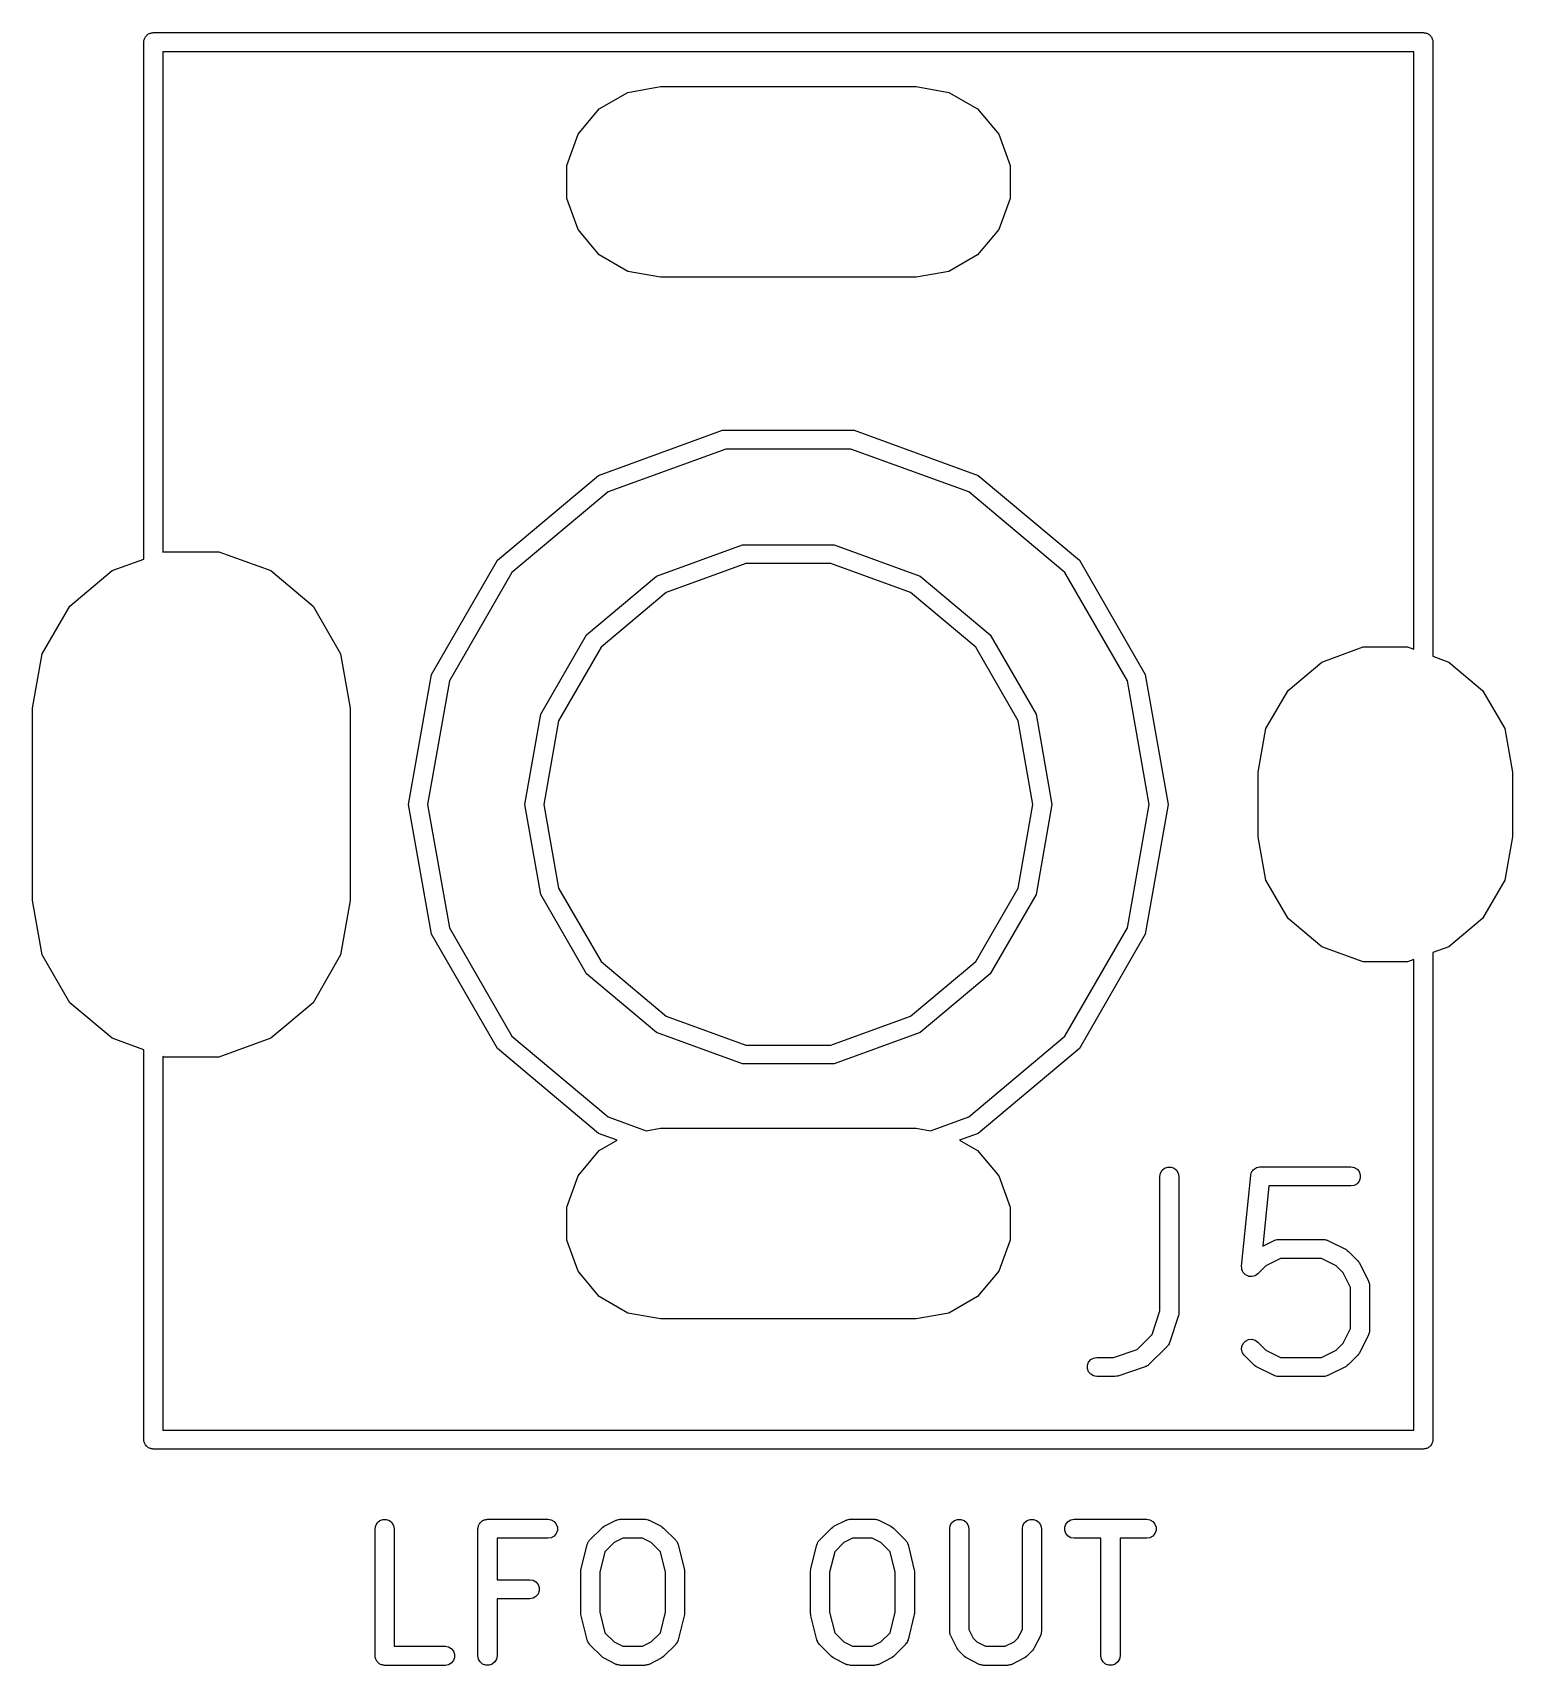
# Model space of a CAD drawing. Extents: x 59 to 126, y -132 to -24.
# Drawn here: x 111.05 to 122.7, y -84.78 to -71.92 of the extents above; entities that cross this region are included whole.
import ezdxf

# ---------------------------------------------------------------- set-up
doc = ezdxf.new("R2010")
doc.units = 0
doc.header["$MEASUREMENT"] = 0
doc.layers.add('BLACK', color=7, linetype='CONTINUOUS')

msp = doc.modelspace()

# ---------------------------------------------------------------- linework, layer by layer
at = {"layer": 'Black'}
for p, q in [((111.93, -71.9743), (111.933, -71.9687)), ((111.933, -71.9687), (111.935, -71.9625)), ((111.935, -71.9625), (111.939, -71.9575)), ((111.939, -71.9575), (111.943, -71.9518)), ((111.943, -71.9518), (111.948, -71.9476)), ((111.948, -71.9476), (111.952, -71.9425)), ((111.952, -71.9425), (111.957, -71.9393)), ((111.957, -71.9393), (111.962, -71.935)), ((111.962, -71.935), (111.969, -71.9328)), ((111.969, -71.9328), (111.974, -71.9295)), ((111.974, -71.9295), (111.981, -71.9284)), ((111.981, -71.9284), (111.987, -71.9261)), ((111.987, -71.9261), (111.994, -71.9261)), ((111.994, -71.9261), (112, -71.925)), ((112, -71.925), (122, -71.925)), ((122, -71.925), (122.006, -71.9261)), ((122.006, -71.9261), (122.013, -71.9261)), ((122.013, -71.9261), (122.019, -71.9284)), ((122.019, -71.9284), (122.026, -71.9295)), ((122.026, -71.9295), (122.031, -71.9328)), ((122.031, -71.9328), (122.037, -71.935)), ((122.037, -71.935), (122.043, -71.9393)), ((122.043, -71.9393), (122.048, -71.9425)), ((122.048, -71.9425), (122.052, -71.9476)), ((122.052, -71.9476), (122.057, -71.9518)), ((122.057, -71.9518), (122.061, -71.9575)), ((122.061, -71.9575), (122.065, -71.9625)), ((122.065, -71.9625), (122.067, -71.9687)), ((122.067, -71.9687), (122.07, -71.9743)), ((111.925, -72), (111.926, -71.9935)), ((111.925, -76.0688), (111.925, -72)), ((111.926, -71.987), (111.928, -71.9808)), ((111.926, -71.9935), (111.926, -71.987)), ((111.928, -71.9808), (111.93, -71.9743)), ((112.075, -72.075), (112.075, -76.0142)), ((121.925, -72.075), (112.075, -72.075)), ((121.925, -76.7791), (121.925, -72.075)), ((122.07, -71.9743), (122.072, -71.9808)), ((122.072, -71.9808), (122.074, -71.987)), ((122.074, -71.987), (122.074, -71.9935)), ((122.074, -71.9935), (122.075, -72)), ((122.075, -72), (122.075, -76.8337)), ((115.737, -72.3952), (115.993, -72.35)), ((115.993, -72.35), (118.007, -72.35)), ((118.007, -72.35), (118.263, -72.3952)), ((115.511, -72.5255), (115.737, -72.3952)), ((118.263, -72.3952), (118.489, -72.5255)), ((115.344, -72.725), (115.511, -72.5255)), ((118.489, -72.5255), (118.656, -72.725)), ((115.255, -72.9698), (115.344, -72.725)), ((118.656, -72.725), (118.745, -72.9698)), ((115.255, -73.2302), (115.255, -72.9698)), ((118.745, -72.9698), (118.745, -73.2302)), ((115.344, -73.475), (115.255, -73.2302)), ((118.745, -73.2302), (118.656, -73.475)), ((115.511, -73.6745), (115.344, -73.475)), ((118.656, -73.475), (118.489, -73.6745)), ((115.737, -73.8048), (115.511, -73.6745)), ((118.489, -73.6745), (118.263, -73.8048)), ((115.993, -73.85), (115.737, -73.8048)), ((118.007, -73.85), (115.993, -73.85)), ((118.263, -73.8048), (118.007, -73.85)), ((115.505, -75.4102), (116.481, -75.055)), ((116.481, -75.055), (117.519, -75.055)), ((117.519, -75.055), (118.495, -75.4102)), ((116.507, -75.2027), (115.58, -75.5401)), ((117.493, -75.2027), (116.507, -75.2027)), ((118.42, -75.5401), (117.493, -75.2027)), ((114.709, -76.0778), (115.505, -75.4102)), ((118.495, -75.4102), (119.291, -76.0778)), ((115.58, -75.5401), (114.824, -76.1742)), ((119.176, -76.1742), (118.42, -75.5401)), ((115.962, -76.203), (116.64, -75.9565)), ((116.64, -75.9565), (117.36, -75.9565)), ((117.36, -75.9565), (118.037, -76.203)), ((111.675, -76.1598), (111.925, -76.0688)), ((112.075, -76.0142), (112.083, -76.0113)), ((112.083, -76.0113), (112.517, -76.0113)), ((112.517, -76.0113), (112.925, -76.1598)), ((114.19, -76.9772), (114.709, -76.0778)), ((119.291, -76.0778), (119.81, -76.9772)), ((111.342, -76.4389), (111.675, -76.1598)), ((112.925, -76.1598), (113.258, -76.4389)), ((114.824, -76.1742), (114.331, -77.0285)), ((115.41, -76.6662), (115.962, -76.203)), ((116.666, -76.1042), (116.037, -76.3329)), ((117.334, -76.1042), (116.666, -76.1042)), ((117.962, -76.3329), (117.334, -76.1042)), ((118.037, -76.203), (118.59, -76.6662)), ((119.669, -77.0285), (119.176, -76.1742)), ((116.037, -76.3329), (115.525, -76.7626)), ((118.475, -76.7626), (117.962, -76.3329)), ((111.125, -76.8148), (111.342, -76.4389)), ((113.258, -76.4389), (113.475, -76.8148)), ((115.05, -77.2903), (115.41, -76.6662)), ((118.59, -76.6662), (118.95, -77.2903)), ((111.05, -77.2424), (111.125, -76.8148)), ((113.475, -76.8148), (113.55, -77.2424)), ((115.525, -76.7626), (115.191, -77.3416)), ((118.809, -77.3416), (118.475, -76.7626)), ((121.2, -76.8792), (121.526, -76.7604)), ((121.526, -76.7604), (121.874, -76.7604)), ((121.874, -76.7604), (121.925, -76.7791)), ((122.075, -76.8337), (122.2, -76.8792)), ((114.01, -78), (114.19, -76.9772)), ((119.81, -76.9772), (119.99, -78)), ((120.934, -77.1024), (121.2, -76.8792)), ((122.2, -76.8792), (122.466, -77.1024)), ((114.331, -77.0285), (114.16, -78)), ((119.84, -78), (119.669, -77.0285)), ((120.76, -77.4032), (120.934, -77.1024)), ((122.466, -77.1024), (122.64, -77.4032)), ((111.05, -78.7576), (111.05, -77.2424)), ((113.55, -77.2424), (113.55, -78.7576)), ((114.925, -78), (115.05, -77.2903)), ((115.191, -77.3416), (115.075, -78)), ((118.925, -78), (118.809, -77.3416)), ((118.95, -77.2903), (119.075, -78)), ((120.7, -77.7452), (120.76, -77.4032)), ((122.64, -77.4032), (122.7, -77.7452)), ((120.7, -78.2548), (120.7, -77.7452)), ((122.7, -77.7452), (122.7, -78.2548)), ((114.19, -79.0228), (114.01, -78)), ((114.16, -78), (114.331, -78.9715)), ((115.05, -78.7097), (114.925, -78)), ((115.075, -78), (115.191, -78.6584)), ((118.809, -78.6584), (118.925, -78)), ((119.075, -78), (118.95, -78.7097)), ((119.669, -78.9715), (119.84, -78)), ((119.99, -78), (119.81, -79.0228)), ((120.76, -78.5968), (120.7, -78.2548)), ((122.7, -78.2548), (122.64, -78.5968)), ((120.934, -78.8976), (120.76, -78.5968)), ((122.64, -78.5968), (122.466, -78.8976)), ((111.125, -79.1852), (111.05, -78.7576)), ((113.55, -78.7576), (113.475, -79.1852)), ((115.41, -79.3338), (115.05, -78.7097)), ((115.191, -78.6584), (115.525, -79.2374)), ((118.475, -79.2374), (118.809, -78.6584)), ((118.95, -78.7097), (118.59, -79.3338)), ((121.2, -79.1208), (120.934, -78.8976)), ((122.466, -78.8976), (122.2, -79.1208)), ((114.709, -79.9222), (114.19, -79.0228)), ((114.331, -78.9715), (114.824, -79.8258)), ((119.176, -79.8258), (119.669, -78.9715)), ((119.81, -79.0228), (119.291, -79.9222)), ((121.526, -79.2396), (121.2, -79.1208)), ((122.2, -79.1208), (122.075, -79.1663)), ((122.075, -79.1663), (122.075, -83)), ((111.342, -79.5611), (111.125, -79.1852)), ((113.475, -79.1852), (113.258, -79.5611)), ((115.525, -79.2374), (116.037, -79.6671)), ((117.962, -79.6671), (118.475, -79.2374)), ((121.874, -79.2396), (121.526, -79.2396)), ((121.925, -79.2209), (121.874, -79.2396)), ((121.925, -82.925), (121.925, -79.2209)), ((115.962, -79.797), (115.41, -79.3338)), ((118.59, -79.3338), (118.037, -79.797)), ((111.675, -79.8402), (111.342, -79.5611)), ((113.258, -79.5611), (112.925, -79.8402)), ((116.037, -79.6671), (116.666, -79.8958)), ((117.334, -79.8958), (117.962, -79.6671)), ((116.64, -80.0435), (115.962, -79.797)), ((118.037, -79.797), (117.36, -80.0435)), ((111.925, -79.9312), (111.675, -79.8402)), ((111.925, -83), (111.925, -79.9312)), ((112.925, -79.8402), (112.517, -79.9886)), ((115.505, -80.5898), (114.709, -79.9222)), ((114.824, -79.8258), (115.58, -80.4599)), ((116.666, -79.8958), (117.334, -79.8958)), ((118.42, -80.4599), (119.176, -79.8258)), ((119.291, -79.9222), (118.495, -80.5898)), ((112.083, -79.9886), (112.075, -79.9858)), ((112.075, -79.9858), (112.075, -82.925)), ((112.517, -79.9886), (112.083, -79.9886)), ((117.36, -80.0435), (116.64, -80.0435)), ((115.58, -80.4599), (115.881, -80.5697)), ((115.881, -80.5697), (115.993, -80.55)), ((115.993, -80.55), (118.007, -80.55)), ((118.007, -80.55), (118.119, -80.5697)), ((118.119, -80.5697), (118.42, -80.4599)), ((115.653, -80.6437), (115.505, -80.5898)), ((115.511, -80.7255), (115.653, -80.6437)), ((118.495, -80.5898), (118.347, -80.6437)), ((118.347, -80.6437), (118.489, -80.7255)), ((115.344, -80.925), (115.511, -80.7255)), ((118.489, -80.7255), (118.656, -80.925)), ((115.255, -81.1698), (115.344, -80.925)), ((118.656, -80.925), (118.745, -81.1698)), ((119.925, -80.9286), (119.93, -80.9029)), ((119.925, -81.9878), (119.925, -80.9286)), ((119.93, -80.9029), (119.943, -80.8804)), ((119.943, -80.8804), (119.962, -80.8636)), ((119.962, -80.8636), (119.987, -80.8547)), ((119.987, -80.8547), (120.013, -80.8547)), ((120.013, -80.8547), (120.037, -80.8636)), ((120.037, -80.8636), (120.057, -80.8804)), ((120.057, -80.8804), (120.07, -80.9029)), ((120.07, -80.9029), (120.075, -80.9286)), ((120.075, -80.9286), (120.075, -82)), ((120.568, -81.6354), (120.64, -80.9211)), ((120.64, -80.9155), (120.644, -80.9059)), ((120.64, -80.9184), (120.64, -80.9155)), ((120.64, -80.9211), (120.64, -80.9184)), ((120.644, -80.9059), (120.647, -80.896)), ((120.647, -80.896), (120.648, -80.8937)), ((120.648, -80.8937), (120.649, -80.8911)), ((120.649, -80.8911), (120.656, -80.8832)), ((120.656, -80.8832), (120.662, -80.8749)), ((120.662, -80.8749), (120.664, -80.8733)), ((120.664, -80.8733), (120.666, -80.8711)), ((120.666, -80.8711), (120.675, -80.866)), ((120.675, -80.866), (120.683, -80.8602)), ((120.683, -80.8602), (120.686, -80.8595)), ((120.686, -80.8595), (120.689, -80.8581)), ((120.689, -80.8581), (120.699, -80.8563)), ((120.699, -80.8563), (120.709, -80.8538)), ((120.709, -80.8538), (120.711, -80.8541)), ((120.711, -80.8541), (120.714, -80.8536)), ((120.714, -80.8536), (121.429, -80.8536)), ((121.429, -80.8536), (121.454, -80.8581)), ((121.454, -80.8581), (121.477, -80.8711)), ((121.477, -80.8711), (121.494, -80.8911)), ((121.494, -80.9661), (121.477, -80.986)), ((121.494, -80.8911), (121.502, -80.9155)), ((121.502, -80.9416), (121.494, -80.9661)), ((121.502, -80.9155), (121.502, -80.9416)), ((120.782, -81.0036), (120.735, -81.4773)), ((121.429, -81.0036), (120.782, -81.0036)), ((121.454, -80.999), (121.429, -81.0036)), ((121.477, -80.986), (121.454, -80.999)), ((115.255, -81.4302), (115.255, -81.1698)), ((118.745, -81.1698), (118.745, -81.4302)), ((115.344, -81.675), (115.255, -81.4302)), ((118.745, -81.4302), (118.656, -81.675)), ((120.735, -81.4773), (120.824, -81.4329)), ((120.824, -81.4329), (120.828, -81.4317)), ((120.828, -81.4317), (120.831, -81.4295)), ((120.831, -81.4295), (120.84, -81.428)), ((120.84, -81.428), (120.849, -81.4255)), ((120.849, -81.4255), (120.853, -81.4258)), ((120.853, -81.4258), (120.857, -81.425)), ((120.857, -81.425), (121.214, -81.425)), ((121.214, -81.425), (121.219, -81.4258)), ((121.219, -81.4258), (121.223, -81.4255)), ((121.223, -81.4255), (121.231, -81.428)), ((121.231, -81.428), (121.24, -81.4295)), ((121.24, -81.4295), (121.244, -81.4317)), ((121.244, -81.4317), (121.248, -81.4329)), ((121.248, -81.4329), (121.391, -81.5043)), ((120.875, -81.575), (120.759, -81.6331)), ((121.197, -81.575), (120.875, -81.575)), ((121.313, -81.6331), (121.197, -81.575)), ((121.391, -81.5043), (121.4, -81.5115)), ((121.4, -81.5115), (121.41, -81.5184)), ((121.41, -81.5184), (121.482, -81.5898)), ((121.482, -81.5898), (121.488, -81.5997)), ((121.488, -81.5997), (121.496, -81.6093)), ((121.496, -81.6093), (121.567, -81.7522)), ((115.511, -81.8745), (115.344, -81.675)), ((118.656, -81.675), (118.489, -81.8745)), ((120.568, -81.6359), (120.568, -81.6354)), ((120.568, -81.6363), (120.568, -81.6359)), ((120.569, -81.6488), (120.568, -81.6363)), ((120.57, -81.6614), (120.569, -81.6488)), ((120.57, -81.6618), (120.57, -81.6614)), ((120.57, -81.6623), (120.57, -81.6618)), ((120.576, -81.6737), (120.57, -81.6623)), ((120.581, -81.6851), (120.576, -81.6737)), ((120.581, -81.6854), (120.581, -81.6851)), ((120.581, -81.6859), (120.581, -81.6854)), ((120.59, -81.6948), (120.581, -81.6859)), ((120.599, -81.7038), (120.59, -81.6948)), ((120.6, -81.704), (120.599, -81.7038)), ((120.6, -81.7043), (120.6, -81.704)), ((120.611, -81.7096), (120.6, -81.7043)), ((120.623, -81.7151), (120.611, -81.7096)), ((120.623, -81.7153), (120.623, -81.7151)), ((120.623, -81.7151), (120.623, -81.7151)), ((120.636, -81.7164), (120.623, -81.7153)), ((120.648, -81.7176), (120.636, -81.7164)), ((120.649, -81.7175), (120.648, -81.7176)), ((120.662, -81.7143), (120.649, -81.7176)), ((120.649, -81.7176), (120.649, -81.7175)), ((120.674, -81.7112), (120.662, -81.7143)), ((120.675, -81.7108), (120.674, -81.711)), ((120.674, -81.711), (120.674, -81.7112)), ((120.685, -81.7036), (120.675, -81.7108)), ((120.695, -81.6965), (120.685, -81.7036)), ((120.696, -81.6962), (120.695, -81.6965)), ((120.759, -81.6331), (120.696, -81.6959)), ((120.696, -81.6959), (120.696, -81.6962)), ((121.367, -81.6873), (121.313, -81.6331)), ((121.425, -81.8034), (121.367, -81.6873)), ((121.425, -82.1252), (121.425, -81.8034)), ((121.567, -81.7522), (121.568, -81.7563)), ((121.568, -81.7563), (121.57, -81.7601)), ((121.57, -81.7601), (121.572, -81.7687)), ((121.572, -81.7687), (121.575, -81.7771)), ((121.575, -81.7771), (121.574, -81.7815)), ((121.574, -81.7815), (121.575, -81.7857)), ((121.575, -81.7857), (121.575, -82.1429)), ((115.737, -82.0048), (115.511, -81.8745)), ((118.489, -81.8745), (118.263, -82.0048)), ((119.863, -82.1738), (119.925, -81.9878)), ((115.993, -82.05), (115.737, -82.0048)), ((118.007, -82.05), (115.993, -82.05)), ((118.263, -82.0048), (118.007, -82.05)), ((120.071, -82.0237), (120, -82.238)), ((120.073, -82.0118), (120.071, -82.0237)), ((120.075, -82), (120.073, -82.0118)), ((121.367, -82.2413), (121.425, -82.1252)), ((119.745, -82.2916), (119.863, -82.1738)), ((119.992, -82.2532), (119.987, -82.2609)), ((119.997, -82.246), (119.992, -82.2532)), ((119.998, -82.2418), (119.997, -82.246)), ((120, -82.238), (119.998, -82.2418)), ((120.57, -82.2663), (120.581, -82.2427)), ((120.581, -82.2427), (120.6, -82.2243)), ((120.6, -82.2243), (120.623, -82.2133)), ((120.623, -82.2133), (120.649, -82.211)), ((120.649, -82.211), (120.675, -82.2177)), ((120.675, -82.2177), (120.696, -82.2327)), ((120.696, -82.2327), (120.759, -82.2955)), ((121.313, -82.2955), (121.367, -82.2413)), ((121.567, -82.1764), (121.496, -82.3193)), ((121.568, -82.1723), (121.567, -82.1764)), ((121.57, -82.1685), (121.568, -82.1723)), ((121.572, -82.1599), (121.57, -82.1685)), ((121.575, -82.1514), (121.572, -82.1599)), ((121.575, -82.1429), (121.574, -82.1471)), ((121.574, -82.1471), (121.575, -82.1514)), ((119.364, -82.3911), (119.38, -82.3711)), ((119.38, -82.3711), (119.403, -82.3581)), ((119.403, -82.3581), (119.429, -82.3536)), ((119.429, -82.3536), (119.559, -82.3536)), ((119.559, -82.3536), (119.745, -82.2916)), ((119.982, -82.2673), (119.839, -82.4102)), ((119.984, -82.2638), (119.982, -82.2673)), ((119.987, -82.2609), (119.984, -82.2638)), ((120.568, -82.2922), (120.57, -82.2663)), ((120.575, -82.3174), (120.568, -82.2922)), ((120.59, -82.3387), (120.575, -82.3174)), ((120.661, -82.4102), (120.59, -82.3387)), ((120.759, -82.2955), (120.875, -82.3536)), ((120.875, -82.3536), (121.197, -82.3536)), ((121.197, -82.3536), (121.313, -82.2955)), ((121.482, -82.3387), (121.41, -82.4102)), ((121.488, -82.3289), (121.482, -82.3387)), ((121.496, -82.3193), (121.488, -82.3289)), ((119.355, -82.4155), (119.364, -82.3911)), ((119.355, -82.4416), (119.355, -82.4155)), ((119.364, -82.4661), (119.355, -82.4416)), ((119.38, -82.486), (119.364, -82.4661)), ((119.403, -82.499), (119.38, -82.486)), ((119.429, -82.5036), (119.403, -82.499)), ((119.571, -82.5036), (119.429, -82.5036)), ((119.583, -82.5015), (119.571, -82.5036)), ((119.595, -82.4997), (119.583, -82.5015)), ((119.809, -82.4283), (119.595, -82.4997)), ((119.813, -82.4262), (119.809, -82.4283)), ((119.817, -82.4251), (119.813, -82.4262)), ((119.825, -82.4201), (119.817, -82.4251)), ((119.832, -82.4159), (119.825, -82.4201)), ((119.835, -82.4127), (119.832, -82.4159)), ((119.839, -82.4102), (119.835, -82.4127)), ((120.671, -82.4171), (120.661, -82.4102)), ((120.681, -82.4242), (120.671, -82.4171)), ((120.824, -82.4957), (120.681, -82.4242)), ((120.828, -82.4969), (120.824, -82.4957)), ((120.831, -82.499), (120.828, -82.4969)), ((120.84, -82.5006), (120.831, -82.499)), ((120.849, -82.5031), (120.84, -82.5006)), ((120.853, -82.5028), (120.849, -82.5031)), ((120.857, -82.5036), (120.853, -82.5028)), ((121.214, -82.5036), (120.857, -82.5036)), ((121.219, -82.5028), (121.214, -82.5036)), ((121.223, -82.5031), (121.219, -82.5028)), ((121.231, -82.5006), (121.223, -82.5031)), ((121.24, -82.499), (121.231, -82.5006)), ((121.244, -82.4969), (121.24, -82.499)), ((121.248, -82.4957), (121.244, -82.4969)), ((121.391, -82.4242), (121.248, -82.4957)), ((121.4, -82.4171), (121.391, -82.4242)), ((121.41, -82.4102), (121.4, -82.4171)), ((111.926, -83.0065), (111.925, -83)), ((111.926, -83.013), (111.926, -83.0065)), ((111.928, -83.0192), (111.926, -83.013)), ((111.93, -83.0257), (111.928, -83.0192)), ((111.933, -83.0313), (111.93, -83.0257)), ((112.075, -82.925), (121.925, -82.925)), ((122.07, -83.0257), (122.067, -83.0313)), ((122.072, -83.0192), (122.07, -83.0257)), ((122.074, -83.013), (122.072, -83.0192)), ((122.075, -83), (122.074, -83.0065)), ((122.074, -83.0065), (122.074, -83.013)), ((111.935, -83.0375), (111.933, -83.0313)), ((111.939, -83.0425), (111.935, -83.0375)), ((111.943, -83.0482), (111.939, -83.0425)), ((111.948, -83.0524), (111.943, -83.0482)), ((111.952, -83.0575), (111.948, -83.0524)), ((111.957, -83.0607), (111.952, -83.0575)), ((111.962, -83.065), (111.957, -83.0607)), ((111.969, -83.0672), (111.962, -83.065)), ((111.974, -83.0705), (111.969, -83.0672)), ((111.981, -83.0716), (111.974, -83.0705)), ((111.987, -83.0739), (111.981, -83.0716)), ((111.994, -83.0739), (111.987, -83.0739)), ((112, -83.075), (111.994, -83.0739)), ((122, -83.075), (112, -83.075)), ((122.006, -83.0739), (122, -83.075)), ((122.013, -83.0739), (122.006, -83.0739)), ((122.019, -83.0716), (122.013, -83.0739)), ((122.026, -83.0705), (122.019, -83.0716)), ((122.031, -83.0672), (122.026, -83.0705)), ((122.037, -83.065), (122.031, -83.0672)), ((122.043, -83.0607), (122.037, -83.065)), ((122.048, -83.0575), (122.043, -83.0607)), ((122.052, -83.0524), (122.048, -83.0575)), ((122.057, -83.0482), (122.052, -83.0524)), ((122.061, -83.0425), (122.057, -83.0482)), ((122.065, -83.0375), (122.061, -83.0425)), ((122.067, -83.0313), (122.065, -83.0375)), ((113.751, -83.6767), (113.764, -83.6542)), ((113.764, -83.6542), (113.784, -83.6374)), ((113.784, -83.6374), (113.808, -83.6285)), ((113.808, -83.6285), (113.834, -83.6285)), ((113.834, -83.6285), (113.859, -83.6374)), ((113.859, -83.6374), (113.879, -83.6542)), ((113.879, -83.6542), (113.892, -83.6767)), ((114.564, -83.671), (114.566, -83.6649)), ((114.566, -83.6649), (114.57, -83.6599)), ((114.57, -83.6599), (114.573, -83.6542)), ((114.573, -83.6542), (114.579, -83.65)), ((114.579, -83.65), (114.583, -83.6449)), ((114.583, -83.6449), (114.588, -83.6416)), ((114.588, -83.6416), (114.593, -83.6374)), ((114.593, -83.6374), (114.6, -83.6352)), ((114.6, -83.6352), (114.605, -83.6319)), ((114.605, -83.6319), (114.612, -83.6308)), ((114.612, -83.6308), (114.618, -83.6285)), ((114.618, -83.6285), (114.624, -83.6285)), ((114.624, -83.6285), (114.631, -83.6274)), ((114.631, -83.6274), (115.107, -83.6274)), ((115.107, -83.6274), (115.133, -83.6319)), ((115.133, -83.6319), (115.155, -83.6449)), ((115.155, -83.6449), (115.172, -83.6649)), ((115.172, -83.6649), (115.181, -83.6894)), ((115.55, -83.6829), (115.645, -83.6353)), ((115.645, -83.6353), (115.649, -83.6341)), ((115.649, -83.6341), (115.653, -83.6319)), ((115.653, -83.6319), (115.662, -83.6304)), ((115.662, -83.6304), (115.67, -83.6279)), ((115.67, -83.6279), (115.674, -83.6281)), ((115.674, -83.6281), (115.679, -83.6274)), ((115.679, -83.6274), (115.869, -83.6274)), ((115.869, -83.6274), (115.873, -83.6281)), ((115.873, -83.6281), (115.878, -83.6279)), ((115.878, -83.6279), (115.886, -83.6304)), ((115.886, -83.6304), (115.895, -83.6319)), ((115.895, -83.6319), (115.898, -83.6341)), ((115.898, -83.6341), (115.903, -83.6353)), ((115.903, -83.6353), (115.998, -83.6829)), ((117.359, -83.6829), (117.455, -83.6353)), ((117.455, -83.6353), (117.459, -83.6341)), ((117.459, -83.6341), (117.462, -83.6319)), ((117.462, -83.6319), (117.471, -83.6304)), ((117.471, -83.6304), (117.48, -83.6279)), ((117.48, -83.6279), (117.484, -83.6281)), ((117.484, -83.6281), (117.488, -83.6274)), ((117.488, -83.6274), (117.679, -83.6274)), ((117.679, -83.6274), (117.683, -83.6281)), ((117.683, -83.6281), (117.687, -83.6279)), ((117.687, -83.6279), (117.696, -83.6304)), ((117.696, -83.6304), (117.704, -83.6319)), ((117.704, -83.6319), (117.708, -83.6341)), ((117.708, -83.6341), (117.712, -83.6353)), ((117.712, -83.6353), (117.807, -83.6829)), ((118.275, -83.6767), (118.288, -83.6542)), ((118.288, -83.6542), (118.308, -83.6374)), ((118.308, -83.6374), (118.332, -83.6285)), ((118.332, -83.6285), (118.358, -83.6285)), ((118.358, -83.6285), (118.383, -83.6374)), ((118.383, -83.6374), (118.403, -83.6542)), ((118.403, -83.6542), (118.416, -83.6767)), ((118.846, -83.6767), (118.859, -83.6542)), ((118.859, -83.6542), (118.879, -83.6374)), ((118.879, -83.6374), (118.904, -83.6285)), ((118.904, -83.6285), (118.93, -83.6285)), ((118.93, -83.6285), (118.954, -83.6374)), ((118.954, -83.6374), (118.974, -83.6542)), ((118.974, -83.6542), (118.987, -83.6767)), ((119.176, -83.6894), (119.185, -83.6649)), ((119.185, -83.6649), (119.202, -83.6449)), ((119.202, -83.6449), (119.224, -83.6319)), ((119.224, -83.6319), (119.25, -83.6274)), ((119.25, -83.6274), (119.821, -83.6274)), ((119.821, -83.6274), (119.847, -83.6319)), ((119.847, -83.6319), (119.87, -83.6449)), ((119.87, -83.6449), (119.886, -83.6649)), ((119.886, -83.6649), (119.895, -83.6894)), ((113.746, -83.7024), (113.751, -83.6767)), ((113.746, -84.7024), (113.746, -83.7024)), ((113.892, -83.6767), (113.896, -83.7024)), ((113.896, -83.7024), (113.896, -84.6274)), ((114.556, -83.7024), (114.557, -83.6959)), ((114.556, -84.7024), (114.556, -83.7024)), ((114.557, -83.6894), (114.559, -83.6832)), ((114.557, -83.6959), (114.557, -83.6894)), ((114.559, -83.6832), (114.56, -83.6767)), ((114.56, -83.6767), (114.564, -83.671)), ((115.107, -83.7774), (114.706, -83.7774)), ((114.706, -83.7774), (114.706, -84.1036)), ((115.133, -83.7729), (115.107, -83.7774)), ((115.155, -83.7598), (115.133, -83.7729)), ((115.172, -83.7399), (115.155, -83.7598)), ((115.181, -83.7154), (115.172, -83.7399)), ((115.181, -83.6894), (115.181, -83.7154)), ((115.431, -83.7981), (115.435, -83.7922)), ((115.435, -83.7922), (115.53, -83.697)), ((115.53, -83.697), (115.54, -83.6901)), ((115.54, -83.6901), (115.55, -83.6829)), ((115.696, -83.7774), (115.628, -83.8116)), ((115.851, -83.7774), (115.696, -83.7774)), ((115.92, -83.8116), (115.851, -83.7774)), ((115.998, -83.6829), (116.007, -83.6901)), ((116.007, -83.6901), (116.017, -83.697)), ((116.017, -83.697), (116.113, -83.7922)), ((116.113, -83.7922), (116.117, -83.7981)), ((117.24, -83.7981), (117.245, -83.7922)), ((117.245, -83.7922), (117.34, -83.697)), ((117.34, -83.697), (117.35, -83.6901)), ((117.35, -83.6901), (117.359, -83.6829)), ((117.506, -83.7774), (117.437, -83.8116)), ((117.661, -83.7774), (117.506, -83.7774)), ((117.729, -83.8116), (117.661, -83.7774)), ((117.807, -83.6829), (117.817, -83.6901)), ((117.817, -83.6901), (117.827, -83.697)), ((117.827, -83.697), (117.922, -83.7922)), ((117.922, -83.7922), (117.926, -83.7981)), ((118.27, -83.7024), (118.275, -83.6767)), ((118.27, -84.5119), (118.27, -83.7024)), ((118.416, -83.6767), (118.42, -83.7024)), ((118.42, -83.7024), (118.42, -84.4942)), ((118.842, -83.7024), (118.846, -83.6767)), ((118.842, -84.4942), (118.842, -83.7024)), ((118.987, -83.6767), (118.992, -83.7024)), ((118.992, -83.7024), (118.992, -84.5119)), ((119.176, -83.7154), (119.176, -83.6894)), ((119.185, -83.7399), (119.176, -83.7154)), ((119.202, -83.7598), (119.185, -83.7399)), ((119.224, -83.7729), (119.202, -83.7598)), ((119.25, -83.7774), (119.224, -83.7729)), ((119.461, -83.7774), (119.25, -83.7774)), ((119.461, -84.7024), (119.461, -83.7774)), ((119.821, -83.7774), (119.611, -83.7774)), ((119.611, -83.7774), (119.611, -84.7024)), ((119.847, -83.7729), (119.821, -83.7774)), ((119.87, -83.7598), (119.847, -83.7729)), ((119.886, -83.7399), (119.87, -83.7598)), ((119.895, -83.7154), (119.886, -83.7399)), ((119.895, -83.6894), (119.895, -83.7154)), ((115.368, -84.0175), (115.415, -83.827)), ((115.415, -83.827), (115.418, -83.8205)), ((115.418, -83.8205), (115.42, -83.8135)), ((115.42, -83.8135), (115.424, -83.8087)), ((115.424, -83.8087), (115.426, -83.8033)), ((115.426, -83.8033), (115.431, -83.7981)), ((115.556, -83.8836), (115.515, -84.0449)), ((115.628, -83.8116), (115.556, -83.8836)), ((115.992, -83.8836), (115.92, -83.8116)), ((116.032, -84.0449), (115.992, -83.8836)), ((116.117, -83.7981), (116.122, -83.8033)), ((116.122, -83.8033), (116.124, -83.8087)), ((116.124, -83.8087), (116.127, -83.8135)), ((116.127, -83.8135), (116.129, -83.8205)), ((116.129, -83.8205), (116.132, -83.827)), ((116.132, -83.827), (116.18, -84.0175)), ((117.177, -84.0175), (117.225, -83.827)), ((117.225, -83.827), (117.228, -83.8205)), ((117.228, -83.8205), (117.23, -83.8135)), ((117.23, -83.8135), (117.233, -83.8087)), ((117.233, -83.8087), (117.235, -83.8033)), ((117.235, -83.8033), (117.24, -83.7981)), ((117.365, -83.8836), (117.325, -84.0449)), ((117.437, -83.8116), (117.365, -83.8836)), ((117.801, -83.8836), (117.729, -83.8116)), ((117.842, -84.0449), (117.801, -83.8836)), ((117.926, -83.7981), (117.931, -83.8033)), ((117.931, -83.8033), (117.934, -83.8087)), ((117.934, -83.8087), (117.937, -83.8135)), ((117.937, -83.8135), (117.939, -83.8205)), ((117.939, -83.8205), (117.942, -83.827)), ((117.942, -83.827), (117.989, -84.0175)), ((115.365, -84.0357), (115.367, -84.0267)), ((115.365, -84.369), (115.365, -84.0357)), ((115.367, -84.0267), (115.368, -84.0175)), ((115.515, -84.0449), (115.515, -84.3598)), ((116.032, -84.3598), (116.032, -84.0449)), ((116.18, -84.0175), (116.181, -84.0267)), ((116.181, -84.0267), (116.182, -84.0357)), ((116.182, -84.0357), (116.182, -84.369)), ((117.175, -84.0357), (117.177, -84.0267)), ((117.175, -84.369), (117.175, -84.0357)), ((117.177, -84.0267), (117.177, -84.0175)), ((117.325, -84.0449), (117.325, -84.3598)), ((117.842, -84.3598), (117.842, -84.0449)), ((117.989, -84.0175), (117.99, -84.0267)), ((117.99, -84.0267), (117.992, -84.0357)), ((117.992, -84.0357), (117.992, -84.369)), ((114.706, -84.1036), (114.964, -84.1036)), ((114.964, -84.1036), (114.99, -84.1081)), ((114.99, -84.1081), (115.012, -84.1211)), ((115.012, -84.1211), (115.029, -84.1411)), ((115.029, -84.1411), (115.038, -84.1655)), ((115.038, -84.1655), (115.038, -84.1916)), ((114.964, -84.2536), (114.706, -84.2536)), ((114.706, -84.2536), (114.706, -84.7024)), ((114.99, -84.249), (114.964, -84.2536)), ((115.012, -84.236), (114.99, -84.249)), ((115.029, -84.2161), (115.012, -84.236)), ((115.038, -84.1916), (115.029, -84.2161)), ((115.367, -84.3781), (115.365, -84.369)), ((115.368, -84.3872), (115.367, -84.3781)), ((115.415, -84.5777), (115.368, -84.3872)), ((115.515, -84.3598), (115.556, -84.5212)), ((115.992, -84.5212), (116.032, -84.3598)), ((116.18, -84.3872), (116.132, -84.5777)), ((116.181, -84.3781), (116.18, -84.3872)), ((116.182, -84.369), (116.181, -84.3781)), ((117.177, -84.3781), (117.175, -84.369)), ((117.177, -84.3872), (117.177, -84.3781)), ((117.225, -84.5777), (117.177, -84.3872)), ((117.325, -84.3598), (117.365, -84.5212)), ((117.801, -84.5212), (117.842, -84.3598)), ((117.989, -84.3872), (117.942, -84.5777)), ((117.99, -84.3781), (117.989, -84.3872)), ((117.992, -84.369), (117.99, -84.3781)), ((115.556, -84.5212), (115.628, -84.5931)), ((115.92, -84.5931), (115.992, -84.5212)), ((117.365, -84.5212), (117.437, -84.5931)), ((117.729, -84.5931), (117.801, -84.5212)), ((118.271, -84.5162), (118.27, -84.5119)), ((118.271, -84.5205), (118.271, -84.5162)), ((118.273, -84.5289), (118.271, -84.5205)), ((118.275, -84.5376), (118.273, -84.5289)), ((118.277, -84.5413), (118.275, -84.5376)), ((118.278, -84.5454), (118.277, -84.5413)), ((118.326, -84.6407), (118.278, -84.5454)), ((118.42, -84.4942), (118.454, -84.5627)), ((118.454, -84.5627), (118.485, -84.5931)), ((118.777, -84.5931), (118.807, -84.5627)), ((118.807, -84.5627), (118.842, -84.4942)), ((118.984, -84.5454), (118.936, -84.6407)), ((118.985, -84.5413), (118.984, -84.5454)), ((118.987, -84.5376), (118.985, -84.5413)), ((118.989, -84.5289), (118.987, -84.5376)), ((118.991, -84.5205), (118.989, -84.5289)), ((118.992, -84.5119), (118.991, -84.5162)), ((118.991, -84.5162), (118.991, -84.5205)), ((113.896, -84.6274), (114.298, -84.6274)), ((114.298, -84.6274), (114.323, -84.6319)), ((114.323, -84.6319), (114.346, -84.6449)), ((114.346, -84.6449), (114.363, -84.6649)), ((114.363, -84.6649), (114.371, -84.6894)), ((114.371, -84.6894), (114.371, -84.7154)), ((115.418, -84.5843), (115.415, -84.5777)), ((115.42, -84.5912), (115.418, -84.5843)), ((115.424, -84.5961), (115.42, -84.5912)), ((115.426, -84.6015), (115.424, -84.5961)), ((115.431, -84.6067), (115.426, -84.6015)), ((115.435, -84.6126), (115.431, -84.6067)), ((115.53, -84.7078), (115.435, -84.6126)), ((115.628, -84.5931), (115.696, -84.6274)), ((115.696, -84.6274), (115.851, -84.6274)), ((115.851, -84.6274), (115.92, -84.5931)), ((116.113, -84.6126), (116.017, -84.7078)), ((116.117, -84.6067), (116.113, -84.6126)), ((116.122, -84.6015), (116.117, -84.6067)), ((116.124, -84.5961), (116.122, -84.6015)), ((116.127, -84.5912), (116.124, -84.5961)), ((116.129, -84.5843), (116.127, -84.5912)), ((116.132, -84.5777), (116.129, -84.5843)), ((117.228, -84.5843), (117.225, -84.5777)), ((117.23, -84.5912), (117.228, -84.5843)), ((117.233, -84.5961), (117.23, -84.5912)), ((117.235, -84.6015), (117.233, -84.5961)), ((117.24, -84.6067), (117.235, -84.6015)), ((117.245, -84.6126), (117.24, -84.6067)), ((117.34, -84.7078), (117.245, -84.6126)), ((117.437, -84.5931), (117.506, -84.6274)), ((117.506, -84.6274), (117.661, -84.6274)), ((117.661, -84.6274), (117.729, -84.5931)), ((117.922, -84.6126), (117.827, -84.7078)), ((117.926, -84.6067), (117.922, -84.6126)), ((117.931, -84.6015), (117.926, -84.6067)), ((117.934, -84.5961), (117.931, -84.6015)), ((117.937, -84.5912), (117.934, -84.5961)), ((117.939, -84.5843), (117.937, -84.5912)), ((117.942, -84.5777), (117.939, -84.5843)), ((118.333, -84.6503), (118.326, -84.6407)), ((118.34, -84.6602), (118.333, -84.6503)), ((118.387, -84.7078), (118.34, -84.6602)), ((118.485, -84.5931), (118.553, -84.6274)), ((118.553, -84.6274), (118.708, -84.6274)), ((118.708, -84.6274), (118.777, -84.5931)), ((118.922, -84.6602), (118.874, -84.7078)), ((118.929, -84.6503), (118.922, -84.6602)), ((118.936, -84.6407), (118.929, -84.6503)), ((113.748, -84.7088), (113.746, -84.7024)), ((113.748, -84.7154), (113.748, -84.7088)), ((113.75, -84.7216), (113.748, -84.7154)), ((113.751, -84.728), (113.75, -84.7216)), ((113.754, -84.7337), (113.751, -84.728)), ((113.756, -84.7399), (113.754, -84.7337)), ((113.761, -84.7449), (113.756, -84.7399)), ((113.764, -84.7506), (113.761, -84.7449)), ((113.769, -84.7548), (113.764, -84.7506)), ((113.773, -84.7598), (113.769, -84.7548)), ((113.779, -84.7631), (113.773, -84.7598)), ((113.784, -84.7673), (113.779, -84.7631)), ((113.79, -84.7696), (113.784, -84.7673)), ((113.796, -84.7729), (113.79, -84.7696)), ((113.802, -84.774), (113.796, -84.7729)), ((113.808, -84.7762), (113.802, -84.774)), ((113.815, -84.7762), (113.808, -84.7762)), ((113.821, -84.7774), (113.815, -84.7762)), ((114.298, -84.7774), (113.821, -84.7774)), ((114.323, -84.7729), (114.298, -84.7774)), ((114.346, -84.7598), (114.323, -84.7729)), ((114.363, -84.7399), (114.346, -84.7598)), ((114.371, -84.7154), (114.363, -84.7399)), ((114.56, -84.728), (114.556, -84.7024)), ((114.573, -84.7506), (114.56, -84.728)), ((114.593, -84.7673), (114.573, -84.7506)), ((114.618, -84.7762), (114.593, -84.7673)), ((114.644, -84.7762), (114.618, -84.7762)), ((114.668, -84.7673), (114.644, -84.7762)), ((114.688, -84.7506), (114.668, -84.7673)), ((114.701, -84.728), (114.688, -84.7506)), ((114.706, -84.7024), (114.701, -84.728)), ((115.54, -84.7147), (115.53, -84.7078)), ((115.55, -84.7218), (115.54, -84.7147)), ((115.645, -84.7695), (115.55, -84.7218)), ((115.649, -84.7707), (115.645, -84.7695)), ((115.653, -84.7729), (115.649, -84.7707)), ((115.662, -84.7744), (115.653, -84.7729)), ((115.67, -84.7769), (115.662, -84.7744)), ((115.674, -84.7766), (115.67, -84.7769)), ((115.679, -84.7774), (115.674, -84.7766)), ((115.869, -84.7774), (115.679, -84.7774)), ((115.873, -84.7766), (115.869, -84.7774)), ((115.878, -84.7769), (115.873, -84.7766)), ((115.886, -84.7744), (115.878, -84.7769)), ((115.895, -84.7729), (115.886, -84.7744)), ((115.898, -84.7707), (115.895, -84.7729)), ((115.903, -84.7695), (115.898, -84.7707)), ((115.998, -84.7218), (115.903, -84.7695)), ((116.007, -84.7147), (115.998, -84.7218)), ((116.017, -84.7078), (116.007, -84.7147)), ((117.35, -84.7147), (117.34, -84.7078)), ((117.359, -84.7218), (117.35, -84.7147)), ((117.455, -84.7695), (117.359, -84.7218)), ((117.459, -84.7707), (117.455, -84.7695)), ((117.462, -84.7729), (117.459, -84.7707)), ((117.471, -84.7744), (117.462, -84.7729)), ((117.48, -84.7769), (117.471, -84.7744)), ((117.484, -84.7766), (117.48, -84.7769)), ((117.488, -84.7774), (117.484, -84.7766)), ((117.679, -84.7774), (117.488, -84.7774)), ((117.683, -84.7766), (117.679, -84.7774)), ((117.687, -84.7769), (117.683, -84.7766)), ((117.696, -84.7744), (117.687, -84.7769)), ((117.704, -84.7729), (117.696, -84.7744)), ((117.708, -84.7707), (117.704, -84.7729)), ((117.712, -84.7695), (117.708, -84.7707)), ((117.807, -84.7218), (117.712, -84.7695)), ((117.817, -84.7147), (117.807, -84.7218)), ((117.827, -84.7078), (117.817, -84.7147)), ((118.397, -84.7147), (118.387, -84.7078)), ((118.407, -84.7218), (118.397, -84.7147)), ((118.502, -84.7695), (118.407, -84.7218)), ((118.506, -84.7707), (118.502, -84.7695)), ((118.51, -84.7729), (118.506, -84.7707)), ((118.519, -84.7744), (118.51, -84.7729)), ((118.527, -84.7769), (118.519, -84.7744)), ((118.531, -84.7766), (118.527, -84.7769)), ((118.536, -84.7774), (118.531, -84.7766)), ((118.726, -84.7774), (118.536, -84.7774)), ((118.73, -84.7766), (118.726, -84.7774)), ((118.735, -84.7769), (118.73, -84.7766)), ((118.743, -84.7744), (118.735, -84.7769)), ((118.752, -84.7729), (118.743, -84.7744)), ((118.756, -84.7707), (118.752, -84.7729)), ((118.76, -84.7695), (118.756, -84.7707)), ((118.855, -84.7218), (118.76, -84.7695)), ((118.865, -84.7147), (118.855, -84.7218)), ((118.874, -84.7078), (118.865, -84.7147)), ((119.465, -84.728), (119.461, -84.7024)), ((119.478, -84.7506), (119.465, -84.728)), ((119.498, -84.7673), (119.478, -84.7506)), ((119.523, -84.7762), (119.498, -84.7673)), ((119.549, -84.7762), (119.523, -84.7762)), ((119.573, -84.7673), (119.549, -84.7762)), ((119.593, -84.7506), (119.573, -84.7673)), ((119.606, -84.728), (119.593, -84.7506)), ((119.611, -84.7024), (119.606, -84.728))]:
    msp.add_line(p, q, dxfattribs=at)

doc.saveas('drawing.dxf')
